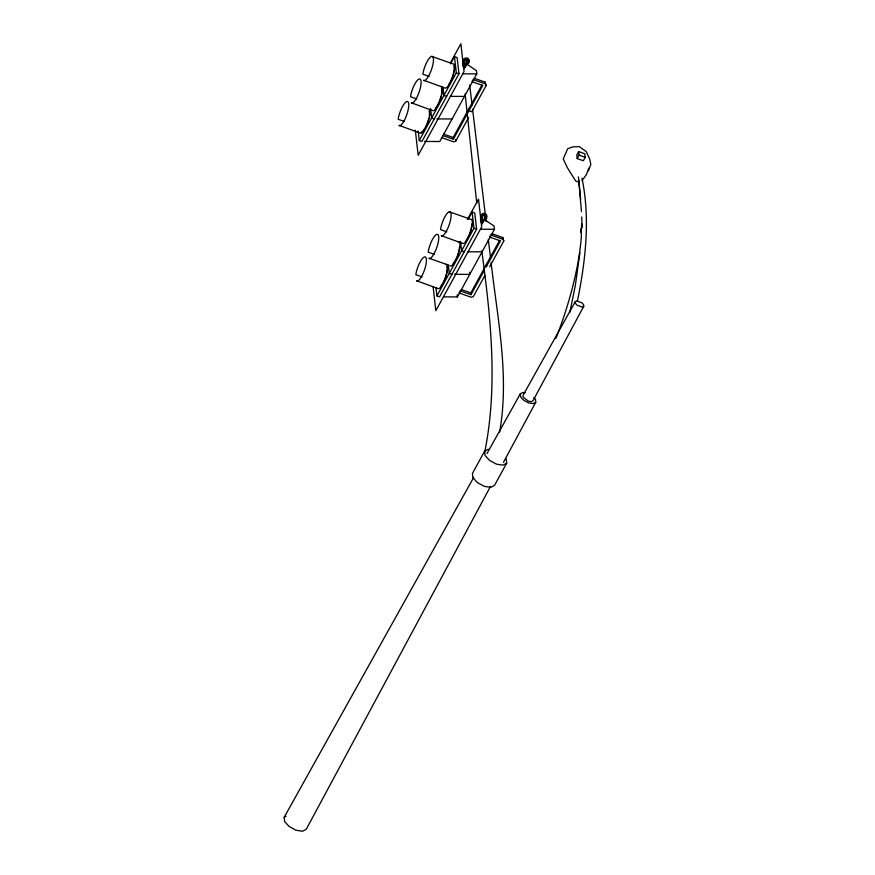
<?xml version="1.0" encoding="UTF-8"?>
<svg xmlns="http://www.w3.org/2000/svg" width="875" height="875" viewBox="0 0 875 875"><rect width="100%" height="100%" fill="white"/><g stroke="black" fill="none" stroke-linecap="round" stroke-linejoin="round"><path stroke-width="1.31" d="M463.4 61.294L463.498 59.391L465.172 58.056L467.447 58.056L468.978 59.402L468.88 61.294L467.206 62.639M464.111 61.053L464.177 59.631M464.275 62.497L464.341 61.075L465.598 60.08L467.294 60.08L468.442 61.086L466.32 65.548L465.38 66.686L464.888 66.194M468.278 59.642L468.202 61.053L466.955 62.059M481.053 216.705L481.152 214.802L482.825 213.467L485.089 213.467L486.62 214.812L486.533 216.705L484.859 218.05M481.917 217.908L481.994 216.486L483.241 215.491L484.936 215.491L486.084 216.497L483.973 220.959L483.033 222.097L482.53 221.605M581.153 232.52L581.689 223.716M499.625 432.163C509.655 375.506 497.405 318.653 491.083 262.358M465.019 60.78L463.017 65.844L462.514 65.352L463.586 61.425M467.152 63.448L466.889 61.119M480.473 220.183L481.983 216.398L481.556 219.702M484.794 218.859L484.531 216.53M579.917 252.656L575.378 285.184L569.822 312.473M484.739 452.069C498.137 385.492 490.7 317.439 481.797 250.841M577.391 301.219C585.561 260.892 590.428 218.87 581.984 178.172M588.853 167.978L586.425 174.508L582.05 180.709M588.405 170.888L590.833 164.347L589.75 159.075L586.239 151.627L579.239 146.584L572.852 146.891L567.667 148.772L563.248 158.922L567.427 167.792L575.695 181.048L579.37 182.35M464.527 62.727L463.203 65.144L463.006 63.405L464.33 60.987M480.397 218.936L482.169 215.698L482.431 218.017L480.659 221.255M583.745 306.305L533.017 400.739L531.333 401.647L528.38 401.177L523.25 397.283L523.031 395.347L575.258 301.722L576.691 300.945L581.82 302.761L583.559 304.653L583.745 306.305L582.312 307.081L577.183 305.266L575.444 303.373L575.258 301.722M490.503 486.413L306.272 829.237L302.531 831.25L296.002 830.211L289.177 826.525L284.648 821.592L284.167 817.305L473.725 477.356M503.442 462.361L535.762 402.216L535.423 399.208L533.837 397.491M450.395 62.891L460.873 43.75L464.034 71.531L418.173 155.291L415.319 130.156M450.57 63.777L454.475 56.656L457.122 57.597L458.97 73.795L421.925 141.444L419.278 140.514L418.206 131.053M419.278 140.514L456.312 72.866L454.475 56.656M465.019 65.406L464.341 68.753L464.144 67.014M462.481 61.217L476.427 70.634L476.788 73.872L439.753 141.531L424.473 141.455M442.586 135.439L453.359 139.245L453.162 137.506L481.95 84.941M453.359 139.245L482.792 85.487L472.019 81.681L473.178 79.57L485.373 83.88L486.128 85.586L471.964 111.453M441.438 137.55L453.622 141.859L455.711 141.159L468.584 117.644M467.381 219.505L478.527 199.161L481.677 226.942L435.827 310.702L433.114 286.891M468.223 219.188L472.117 212.067L474.775 212.997L476.613 229.206L439.578 296.855L436.92 295.925L436.002 287.82M436.92 295.925L473.955 228.277L472.117 212.067M482.672 220.817L481.983 224.164L481.786 222.425M443.395 296.877L457.395 296.942L494.441 229.283L494.069 226.045L484.422 219.527M484.936 275.406L473.353 296.57L471.275 297.27L459.08 292.961L460.239 290.85L471.012 294.656L470.816 292.917L499.592 240.352M471.012 294.656L484.006 270.922M486.139 267.017L500.445 240.898L489.672 237.092L490.82 234.981L503.016 239.291L503.781 240.997L489.617 266.864M578.659 151.605L576.778 155.028L577.183 158.572L583.341 160.748L585.211 157.325L584.806 153.781L578.659 151.605L579.053 155.148L577.183 158.572M488.327 449.203L484.586 451.216L472.434 473.419L472.927 477.706L477.444 482.639L484.28 486.325L490.809 487.364L494.539 485.352L506.691 463.159L506.209 458.861M487.025 453.502L520.286 393.859L522.9 392.448L525.186 392.82M467.37 64.083L469.044 62.737L469.142 60.845L467.611 59.5L465.336 59.5L463.663 60.845L463.575 62.737L465.106 64.083M484.597 217.47L485.855 216.464M485.023 219.494L486.697 218.148L486.795 216.256L485.253 214.911L482.989 214.911L481.316 216.256L481.217 218.148L482.748 219.494M535.762 402.216L533.148 403.627L528.577 402.905L523.797 400.323L520.625 396.867L520.286 393.859M506.691 463.159L502.961 465.172L496.431 464.133L489.595 460.447L485.078 455.514L484.586 451.216M284.167 817.305L286.027 816.298M462.788 73.817L476.788 73.872M450.439 96.37L464.45 96.425M436.822 118.912L452.102 118.978M480.43 229.228L494.441 229.283M468.081 251.781L482.092 251.836M454.464 274.323L469.744 274.389L469.503 272.223M463.323 66.467L465.216 67.145M431.736 56.372L452.955 63.875A12.852 3.609 -70.5 0 1 453.228 75.425A12.852 3.609 -70.5 0 1 445.495 88.189L423.587 80.227L424.277 80.697A12.852 3.609 -70.5 0 0 432.283 67.014A12.852 3.609 -70.5 0 0 431.091 56.602A12.852 3.609 -70.5 0 0 423.27 71.838L422.909 74.211L429.144 76.42M474.206 78.258L485.177 82.141L486.128 85.586M456.312 72.866L458.97 73.795M446.622 96.348L443.964 95.408L443.045 87.303M471.8 111.759L468.956 110.753L468.759 109.025M579.053 155.148L585.211 157.325M416.806 98.973L410.561 96.764L410.922 94.38A12.852 3.609 -70.5 0 1 418.753 79.155A12.852 3.609 -70.5 0 1 419.934 89.567A12.852 3.609 -70.5 0 1 411.928 103.25L411.25 102.78L433.147 110.742A12.852 3.609 -70.5 0 0 440.88 97.978A12.852 3.609 -70.5 0 0 440.606 86.417M434.273 118.902L431.627 117.961L430.544 108.511M443.592 134.127L453.162 137.506M404.458 121.516L398.212 119.317L398.573 116.933A12.852 3.609 -70.5 0 1 406.405 101.697A12.852 3.609 -70.5 0 1 407.586 112.12A12.852 3.609 -70.5 0 1 399.58 125.792L398.902 125.322L420.798 133.295A12.852 3.609 -70.5 0 0 427.602 123.244A12.852 3.609 -70.5 0 0 429.625 109.911M480.966 221.878L482.869 222.556M449.378 211.783L470.597 219.286A12.852 3.609 -70.5 0 1 470.87 230.836A12.852 3.609 -70.5 0 1 463.137 243.6L441.241 235.637L441.919 236.108A12.852 3.609 -70.5 0 0 449.925 222.425A12.852 3.609 -70.5 0 0 448.744 212.013A12.852 3.609 -70.5 0 0 440.913 227.248L440.552 229.622L446.797 231.831M491.848 233.669L502.819 237.552L503.781 240.997M473.955 228.277L476.613 229.206M464.264 251.759L461.617 250.819L460.534 241.369M434.448 254.384L428.214 252.175L428.575 249.791A12.852 3.609 -70.5 0 1 436.395 234.555A12.852 3.609 -70.5 0 1 437.577 244.978A12.852 3.609 -70.5 0 1 429.581 258.65L428.892 258.191L448.853 265.245M451.916 274.312L449.269 273.372L448.35 265.267M461.234 289.538L470.816 292.917M422.1 276.927L415.866 274.728L416.227 272.344A12.852 3.609 -70.5 0 1 424.047 257.108A12.852 3.609 -70.5 0 1 425.228 267.531A12.852 3.609 -70.5 0 1 417.233 281.203L416.544 280.733L438.441 288.706A12.852 3.609 -70.5 0 0 446.184 275.931A12.852 3.609 -70.5 0 0 445.9 264.381M450.111 265.683L450.789 266.153A12.852 3.609 -70.5 0 0 458.522 253.389A12.852 3.609 -70.5 0 0 458.248 241.828M466.703 61.819L466.277 65.133L465.194 65.614M484.345 217.23L484.542 218.969L482.847 221.025M469.645 84.952L472.106 105.262M472.587 109.331L486.172 221.725M488.294 239.334L490.591 258.3M580.759 229.163L581.427 235.025A126.962 35.711 -70.5 0 1 555.931 338.384M485.177 82.141L485.373 83.88M502.819 237.552L503.016 239.291M486.413 264.436L486.609 266.164M466.998 112.241L467.195 113.98M453.873 65.8L454.092 67.725M455.514 139.42L455.711 141.159M441.525 88.342L441.853 91.23A11.725 3.292 -70.5 0 1 441.448 94.412M457.155 294.777L457.395 296.942M429.177 110.895L429.505 113.783A11.725 3.292 -70.5 0 1 429.297 115.817M446.83 266.306L447.158 269.194A11.725 3.292 -70.5 0 1 446.742 272.366M465.117 93.778L476.766 203.448M578.78 180.152L581.448 211.641M578.441 176.914L580.65 199.205M581.678 217L582.138 227.73M471.844 224.088A11.725 3.292 -70.5 0 1 469.667 233.373M469.197 234.566A11.725 3.292 -70.5 0 1 466.113 240.308M459.495 246.641A11.725 3.292 -70.5 0 1 459.091 249.823M458.839 250.983A11.725 3.292 -70.5 0 1 457.33 255.916M456.848 257.119A11.725 3.292 -70.5 0 1 453.042 263.747M446.491 273.536A11.725 3.292 -70.5 0 1 443.45 281.991M442.914 283.03A11.725 3.292 -70.5 0 1 440.694 286.3M454.202 68.677A11.725 3.292 -70.5 0 1 453.786 71.859M453.545 73.019A11.725 3.292 -70.5 0 1 448.459 84.897M441.197 95.572A11.725 3.292 -70.5 0 1 438.156 104.027M437.609 105.066A11.725 3.292 -70.5 0 1 435.4 108.336M428.848 118.125A11.725 3.292 -70.5 0 1 425.808 126.58M425.261 127.619A11.725 3.292 -70.5 0 1 421.127 132.223"/></g></svg>
